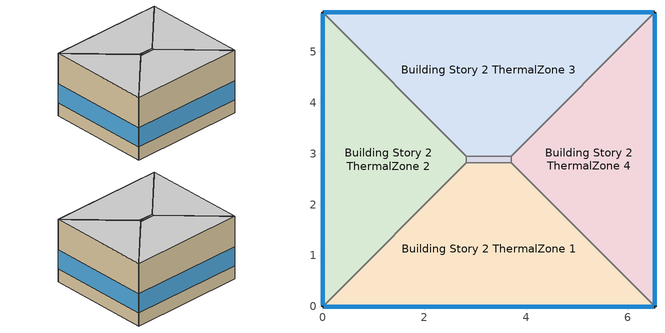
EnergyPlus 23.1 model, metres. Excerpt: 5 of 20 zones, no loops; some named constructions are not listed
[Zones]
Building Story 2 ThermalZone
 floor adiabatic (Typical Interior Floor): 3.7,2.83 2.83,2.83 2.83,2.95 3.7,2.95 z3.6
 wall adiabatic (Typical Interior Wall): 2.83,2.83 3.7,2.83 3.7,2.95 2.83,2.95 2.83,2.83 z3.6:7.2
 ceiling adiabatic (Typical Interior Ceiling): 3.7,2.95 2.83,2.95 2.83,2.83 3.7,2.83 z7.2
Building Story 2 ThermalZone 1
 floor adiabatic (Typical Interior Ceiling): 6.53,0 0,0 2.83,2.83 3.7,2.83 z3.6
 wall outside (Typical Insulated Steel Framed Exterior Wall R-12.99): 0,0 6.53,0 z3.6:7.2
 wall adiabatic (Typical Interior Wall): 6.53,0 3.7,2.83 2.83,2.83 0,0 z3.6:7.2
 window (U 0.55 SHGC 0.25): 0.03,0 6.51,0 z4.36:5.45
 ceiling adiabatic (Typical Interior Ceiling): 3.7,2.83 2.83,2.83 0,0 6.53,0 z7.2
Building Story 2 ThermalZone 2
 floor adiabatic (Typical Interior Ceiling): 0,0 0,5.78 2.83,2.95 2.83,2.83 z3.6
 wall outside (Typical Insulated Steel Framed Exterior Wall R-12.99): 0,5.78 0,0 z3.6:7.2
 wall adiabatic (Typical Interior Wall): 0,0 2.83,2.83 2.83,2.95 0,5.78 z3.6:7.2
 window (U 0.55 SHGC 0.25): 0,5.75 0,0.03 z4.36:5.45
 ceiling adiabatic (Typical Interior Ceiling): 2.83,2.83 2.83,2.95 0,5.78 0,0 z7.2
Building Story 2 ThermalZone 3
 floor adiabatic (Typical Interior Ceiling): 0,5.78 6.53,5.78 3.7,2.95 2.83,2.95 z3.6
 wall outside (Typical Insulated Steel Framed Exterior Wall R-12.99): 6.53,5.78 0,5.78 z3.6:7.2
 wall adiabatic (Typical Interior Wall): 0,5.78 2.83,2.95 3.7,2.95 6.53,5.78 z3.6:7.2
 window (U 0.55 SHGC 0.25): 6.51,5.78 0.03,5.78 z4.36:5.45
 ceiling adiabatic (Typical Interior Ceiling): 2.83,2.95 3.7,2.95 6.53,5.78 0,5.78 z7.2
Building Story 2 ThermalZone 4
 floor adiabatic (Typical Interior Ceiling): 6.53,5.78 6.53,0 3.7,2.83 3.7,2.95 z3.6
 wall outside (Typical Insulated Steel Framed Exterior Wall R-12.99): 6.53,0 6.53,5.78 z3.6:7.2
 wall adiabatic (Typical Interior Wall): 6.53,5.78 3.7,2.95 3.7,2.83 6.53,0 z3.6:7.2
 window (U 0.55 SHGC 0.25): 6.53,0.03 6.53,5.75 z4.36:5.45
 ceiling adiabatic (Typical Interior Ceiling): 3.7,2.95 3.7,2.83 6.53,0 6.53,5.78 z7.2
[Schedule:Day:Interval]
SchoolSecondary BLDG_LIGHT_SCH_2013 Wkdy Day; SchoolSecondary BLDG_LIGHT_SCH_2013 Wkdy Day 2; SchoolSecondary BLDG_LIGHT_MECHANICAL_SCH_2013 Wkdy Day; SchoolSecondary BLDG_LIGHT_MECHANICAL_SCH_2013 Wkdy Day 2: No, 07:00, 0.1773, 21:00, 0.9, 24:00, 0.1773
SchoolSecondary BLDG_LIGHT_SCH_2013 Wknd Day; SchoolSecondary BLDG_LIGHT_SCH_2013 Wknd Day 1; SchoolSecondary BLDG_LIGHT_SCH_2013 Default; SchoolSecondary BLDG_LIGHT_CLASSROOM_SCH_2013 Wknd Day; SchoolSecondary BLDG_LIGHT_CLASSROOM_SCH_2013 Wknd Day 1; SchoolSecondary BLDG_LIGHT_CLASSROOM_SCH_2013 Default; SchoolSecondary BLDG_LIGHT_GYM_SCH_2013 Wknd Day; SchoolSecondary BLDG_LIGHT_GYM_SCH_2013 Wknd Day 1; SchoolSecondary BLDG_LIGHT_GYM_SCH_2013 Default; SchoolSecondary BLDG_LIGHT_LIBRARY_SCH_2013 Wknd Day; SchoolSecondary BLDG_LIGHT_LIBRARY_SCH_2013 Wknd Day 1; SchoolSecondary BLDG_LIGHT_LIBRARY_SCH_2013 Default; SchoolSecondary BLDG_LIGHT_LOBBYFLR1_SCH_2013 Wknd Day; SchoolSecondary BLDG_LIGHT_LOBBYFLR1_SCH_2013 Wknd Day 1; SchoolSecondary BLDG_LIGHT_LOBBYFLR1_SCH_2013 Default; SchoolSecondary BLDG_LIGHT_MECHANICAL_SCH_2013 Wknd Day; SchoolSecondary BLDG_LIGHT_MECHANICAL_SCH_2013 Wknd Day 1; SchoolSecondary BLDG_LIGHT_MECHANICAL_SCH_2013 Default; SchoolSecondary BLDG_LIGHT_OFFICE_SCH_2013 Wknd Day; SchoolSecondary BLDG_LIGHT_OFFICE_SCH_2013 Wknd Day 1; SchoolSecondary BLDG_LIGHT_OFFICE_SCH_2013 Default; SchoolSecondary BLDG_LIGHT_BATH_SCH_2013 Wknd Day; SchoolSecondary BLDG_LIGHT_BATH_SCH_2013 Wknd Day 1; SchoolSecondary BLDG_LIGHT_BATH_SCH_2013 Default; SchoolSecondary BLDG_LIGHT_CORRIDOR_SCH_2013 Wknd Day; SchoolSecondary BLDG_LIGHT_CORRIDOR_SCH_2013 Wknd Day 1; SchoolSecondary BLDG_LIGHT_CORRIDOR_SCH_2013 Default: No, 24:00, 0.1773
SchoolSecondary BLDG_LIGHT_SCH_2013 Wkdy Day 1; SchoolSecondary BLDG_LIGHT_MECHANICAL_SCH_2013 Wkdy Day 1: No, 08:00, 0.1773, 20:00, 0.5, 24:00, 0.1773
SchoolSecondary BLDG_LIGHT_SCH_2013 Summer Design Day; SchoolSecondary BLDG_LIGHT_CLASSROOM_SCH_2013 Summer Design Day; SchoolSecondary BLDG_LIGHT_GYM_SCH_2013 Summer Design Day; SchoolSecondary BLDG_LIGHT_LIBRARY_SCH_2013 Summer Design Day; SchoolSecondary BLDG_LIGHT_LOBBYFLR1_SCH_2013 Summer Design Day; SchoolSecondary BLDG_LIGHT_MECHANICAL_SCH_2013 Summer Design Day; SchoolSecondary BLDG_LIGHT_OFFICE_SCH_2013 Summer Design Day; SchoolSecondary BLDG_LIGHT_BATH_SCH_2013 Summer Design Day; Clothing Schedule Default Winter Clothes; 19 space(s) Occ Sch Summer Design Day 3; 19 space(s) Occ Sch Winter Design Day 3; 19 space(s) Occ Sch Summer Design Day 1; 19 space(s) Occ Sch Winter Design Day 1; 19 space(s) Occ Sch Summer Design Day 2; 19 space(s) Occ Sch Winter Design Day 2; SchoolSecondary BLDG_LIGHT_CORRIDOR_SCH_2013 Summer Design Day; OfficeSmall BLDG_LIGHT_SCH_2013 Summer Design Day; OfficeSmall BLDG_OCC_SCH Summer Design Day; OfficeSmall BLDG_EQUIP_SCH_2013 Summer Design Day: No, 24:00, 1
SchoolSecondary BLDG_LIGHT_SCH_2013 Winter Design Day; SchoolSecondary BLDG_LIGHT_CLASSROOM_SCH_2013 Winter Design Day; SchoolSecondary BLDG_LIGHT_GYM_SCH_2013 Winter Design Day; SchoolSecondary BLDG_LIGHT_LIBRARY_SCH_2013 Winter Design Day; SchoolSecondary BLDG_LIGHT_LOBBYFLR1_SCH_2013 Winter Design Day; SchoolSecondary BLDG_LIGHT_MECHANICAL_SCH_2013 Winter Design Day; SchoolSecondary BLDG_LIGHT_OFFICE_SCH_2013 Winter Design Day; SchoolSecondary BLDG_LIGHT_BATH_SCH_2013 Winter Design Day; SchoolSecondary BLDG_OCC_SCH_Auditorium Wknd Day; SchoolSecondary BLDG_OCC_SCH_Auditorium Wknd Day 1; SchoolSecondary BLDG_OCC_SCH_Auditorium Default; SchoolSecondary BLDG_OCC_SCH_Auditorium Winter Design Day; Work Efficiency Schedule Default; SchoolSecondary BLDG_OCC_SCH_Cafeteria Wknd Day; SchoolSecondary BLDG_OCC_SCH_Cafeteria Wknd Day 1; SchoolSecondary BLDG_OCC_SCH_Cafeteria Default; SchoolSecondary BLDG_OCC_SCH_Cafeteria Winter Design Day; SchoolSecondary BLDG_OCC_SCH_Extend Wknd Day; SchoolSecondary BLDG_OCC_SCH_Extend Wknd Day 1; SchoolSecondary BLDG_OCC_SCH_Extend Default; SchoolSecondary BLDG_OCC_SCH_Extend Winter Design Day; SchoolSecondary BLDG_OCC_SCH_Gym Wknd Day; SchoolSecondary BLDG_OCC_SCH_Gym Wknd Day 1; SchoolSecondary BLDG_OCC_SCH_Gym Default; SchoolSecondary BLDG_OCC_SCH_Gym Winter Design Day; SchoolSecondary BLDG_OCC_SCH Wknd Day; SchoolSecondary BLDG_OCC_SCH Wknd Day 1; SchoolSecondary BLDG_OCC_SCH Default; SchoolSecondary BLDG_OCC_SCH Winter Design Day; SchoolSecondary BLDG_OCC_SCH_Offices Wknd Day; SchoolSecondary BLDG_OCC_SCH_Offices Wknd Day 1; SchoolSecondary BLDG_OCC_SCH_Offices Default; SchoolSecondary BLDG_OCC_SCH_Offices Winter Design Day; 19 space(s) Occ Sch Sunday 3; 19 space(s) Occ Sch Sunday 1; 19 space(s) Occ Sch Sunday 2; SchoolSecondary BLDG_LIGHT_CORRIDOR_SCH_2013 Winter Design Day; OfficeSmall BLDG_LIGHT_SCH_2013 Winter Design Day; OfficeSmall BLDG_OCC_SCH Default; OfficeSmall BLDG_OCC_SCH Winter Design Day; OfficeSmall BLDG_EQUIP_SCH_2013 Winter Design Day: No, 24:00, 0
SchoolSecondary BLDG_LIGHT_CLASSROOM_SCH_2013 Wkdy Day; SchoolSecondary BLDG_LIGHT_CLASSROOM_SCH_2013 Wkdy Day 2: No, 07:00, 0.1773, 08:00, 0.9, 21:00, 0.598291, 24:00, 0.1773
SchoolSecondary BLDG_LIGHT_CLASSROOM_SCH_2013 Wkdy Day 1: No, 08:00, 0.1773, 20:00, 0.332384, 21:00, 0.117863, 24:00, 0.1773
SchoolSecondary BLDG_LIGHT_GYM_SCH_2013 Wkdy Day; SchoolSecondary BLDG_LIGHT_GYM_SCH_2013 Wkdy Day 2: No, 07:00, 0.1773, 08:00, 0.9, 21:00, 0.88182, 24:00, 0.1773
SchoolSecondary BLDG_LIGHT_GYM_SCH_2013 Wkdy Day 1: No, 08:00, 0.1773, 20:00, 0.4899, 21:00, 0.173719, 24:00, 0.1773
SchoolSecondary BLDG_LIGHT_LIBRARY_SCH_2013 Wkdy Day; SchoolSecondary BLDG_LIGHT_LIBRARY_SCH_2013 Wkdy Day 2: No, 07:00, 0.1773, 08:00, 0.9, 21:00, 0.8325, 24:00, 0.1773
SchoolSecondary BLDG_LIGHT_LIBRARY_SCH_2013 Wkdy Day 1: No, 08:00, 0.1773, 20:00, 0.4625, 21:00, 0.164002, 24:00, 0.1773
SchoolSecondary BLDG_LIGHT_LOBBYFLR1_SCH_2013 Wkdy Day; SchoolSecondary BLDG_LIGHT_LOBBYFLR1_SCH_2013 Wkdy Day 2: No, 07:00, 0.1773, 08:00, 0.9, 21:00, 0.855, 24:00, 0.1773
SchoolSecondary BLDG_LIGHT_LOBBYFLR1_SCH_2013 Wkdy Day 1: No, 08:00, 0.1773, 20:00, 0.475, 21:00, 0.168435, 24:00, 0.1773
SchoolSecondary BLDG_LIGHT_OFFICE_SCH_2013 Wkdy Day; SchoolSecondary BLDG_LIGHT_OFFICE_SCH_2013 Wkdy Day 2: No, 07:00, 0.1773, 08:00, 0.9, 21:00, 0.747958, 24:00, 0.1773
SchoolSecondary BLDG_LIGHT_OFFICE_SCH_2013 Wkdy Day 1: No, 08:00, 0.1773, 20:00, 0.415533, 21:00, 0.147348, 24:00, 0.1773
SchoolSecondary BLDG_LIGHT_BATH_SCH_2013 Wkdy Day; SchoolSecondary BLDG_LIGHT_BATH_SCH_2013 Wkdy Day 2: No, 07:00, 0.1773, 08:00, 0.9, 21:00, 0.594, 24:00, 0.1773
SchoolSecondary BLDG_LIGHT_BATH_SCH_2013 Wkdy Day 1: No, 08:00, 0.1773, 20:00, 0.33, 21:00, 0.117018, 24:00, 0.1773
SchoolSecondary BLDG_OCC_SCH_Auditorium Wkdy|SmrDsn Day; SchoolSecondary BLDG_OCC_SCH_Auditorium Wkdy|SmrDsn Day 2; SchoolSecondary BLDG_OCC_SCH_Auditorium Summer Design Day: No, 08:00, 0, 15:00, 0.25, 20:00, 0.95, 24:00, 0
SchoolSecondary BLDG_OCC_SCH_Auditorium Wkdy|SmrDsn Day 1: No, 08:00, 0, 17:00, 0.15, 19:00, 0.35, 24:00, 0
SchoolSecondary ACTIVITY_SCH Default; SchoolSecondary ACTIVITY_SCH Summer Design Day; SchoolSecondary ACTIVITY_SCH Winter Design Day; OfficeSmall ACTIVITY_SCH Default; OfficeSmall ACTIVITY_SCH Summer Design Day; OfficeSmall ACTIVITY_SCH Winter Design Day: No, 24:00, 120
Air Velocity Schedule Default: No, 24:00, 0.2
SchoolSecondary BLDG_OCC_SCH_Cafeteria Wkdy|SmrDsn Day; SchoolSecondary BLDG_OCC_SCH_Cafeteria Wkdy|SmrDsn Day 2; SchoolSecondary BLDG_OCC_SCH_Cafeteria Summer Design Day: No, 09:00, 0, 15:00, 0.95, 20:00, 0.35, 24:00, 0
SchoolSecondary BLDG_OCC_SCH_Cafeteria Wkdy|SmrDsn Day 1: No, 09:00, 0, 17:00, 0.15, 19:00, 0.35, 24:00, 0
SchoolSecondary BLDG_OCC_SCH_Extend Wkdy|SmrDsn Day; SchoolSecondary BLDG_OCC_SCH_Extend Wkdy|SmrDsn Day 2; SchoolSecondary BLDG_OCC_SCH_Extend Summer Design Day: No, 08:00, 0, 21:00, 0.95, 24:00, 0
SchoolSecondary BLDG_OCC_SCH_Extend Wkdy|SmrDsn Day 1: No, 08:00, 0, 21:00, 0.5, 24:00, 0
SchoolSecondary BLDG_OCC_SCH_Gym Wkdy|SmrDsn Day; SchoolSecondary BLDG_OCC_SCH_Gym Wkdy|SmrDsn Day 2; SchoolSecondary BLDG_OCC_SCH_Gym Summer Design Day: No, 08:00, 0, 16:00, 0.35, 21:00, 0.95, 24:00, 0
SchoolSecondary BLDG_OCC_SCH_Gym Wkdy|SmrDsn Day 1: No, 08:00, 0, 21:00, 0.35, 24:00, 0
SchoolSecondary BLDG_OCC_SCH Wkdy|SmrDsn Day; SchoolSecondary BLDG_OCC_SCH Wkdy|SmrDsn Day 2; SchoolSecondary BLDG_OCC_SCH Summer Design Day: No, 08:00, 0, 16:00, 0.95, 21:00, 0.15, 24:00, 0
SchoolSecondary BLDG_OCC_SCH Wkdy|SmrDsn Day 1: No, 08:00, 0, 21:00, 0.15, 24:00, 0
SchoolSecondary BLDG_OCC_SCH_Offices Wkdy|SmrDsn Day; SchoolSecondary BLDG_OCC_SCH_Offices Wkdy|SmrDsn Day 2; SchoolSecondary BLDG_OCC_SCH_Offices Summer Design Day: No, 08:00, 0, 17:00, 0.95, 21:00, 0.15, 24:00, 0
SchoolSecondary BLDG_OCC_SCH_Offices Wkdy|SmrDsn Day 1: No, 08:00, 0, 17:00, 0.5, 21:00, 0.15, 24:00, 0
19 space(s) Occ Sch Thursday 19; 19 space(s) Occ Sch Friday 19; 19 space(s) Occ Sch Default 3; 19 space(s) Occ Sch Tuesday 19; 19 space(s) Occ Sch Wednesday 19; 19 space(s) Occ Sch Tuesday 18; 19 space(s) Occ Sch Wednesday 18; 19 space(s) Occ Sch Thursday 18; 19 space(s) Occ Sch Friday 18; 19 space(s) Occ Sch Monday 16; 19 space(s) Occ Sch Tuesday 16; 19 space(s) Occ Sch Wednesday 16; 19 space(s) Occ Sch Thursday 16; 19 space(s) Occ Sch Friday 16; 19 space(s) Occ Sch Monday 14; 19 space(s) Occ Sch Wednesday 15; 19 space(s) Occ Sch Thursday 15; 19 space(s) Occ Sch Friday 15; 19 space(s) Occ Sch Monday 13; 19 space(s) Occ Sch Tuesday 15; 19 space(s) Occ Sch Thursday 14; 19 space(s) Occ Sch Friday 14; 19 space(s) Occ Sch Default 2; 19 space(s) Occ Sch Tuesday 14; 19 space(s) Occ Sch Wednesday 14; 19 space(s) Occ Sch Tuesday 13; 19 space(s) Occ Sch Wednesday 13; 19 space(s) Occ Sch Thursday 13; 19 space(s) Occ Sch Friday 13; 19 space(s) Occ Sch Monday 12; 19 space(s) Occ Sch Tuesday 11; 19 space(s) Occ Sch Wednesday 11; 19 space(s) Occ Sch Thursday 11; 19 space(s) Occ Sch Friday 11; 19 space(s) Occ Sch Monday 10; 19 space(s) Occ Sch Wednesday 10; 19 space(s) Occ Sch Thursday 10; 19 space(s) Occ Sch Friday 10; 19 space(s) Occ Sch Monday 9; 19 space(s) Occ Sch Tuesday 10: No, 05:00, 0, 06:00, 1, 07:00, 1, 08:00, 1, 09:00, 1, 11:00, 0, 13:00, 1, 14:00, 0, 15:00, 1, 16:00, 1, 17:00, 1, 18:00, 1, 19:00, 0, 20:00, 1, 21:00, 1, 22:00, 1, 23:00, 1, 24:00, 0
19 space(s) Occ Sch Wednesday 17; 19 space(s) Occ Sch Thursday 17; 19 space(s) Occ Sch Friday 17; 19 space(s) Occ Sch Monday 15; 19 space(s) Occ Sch Tuesday 17; 19 space(s) Occ Sch Wednesday 12; 19 space(s) Occ Sch Thursday 12; 19 space(s) Occ Sch Friday 12; 19 space(s) Occ Sch Monday 11; 19 space(s) Occ Sch Tuesday 12: No, 05:00, 0, 06:00, 1, 07:00, 1, 08:00, 1, 09:00, 1, 11:00, 0, 13:00, 1, 16:00, 0, 17:00, 1, 18:00, 1, 19:00, 1, 20:00, 0, 21:00, 1, 22:00, 1, 23:00, 1, 24:00, 0
19 space(s) Occ Sch Thursday 9; 19 space(s) Occ Sch Friday 9; 19 space(s) Occ Sch Default 1; 19 space(s) Occ Sch Tuesday 9; 19 space(s) Occ Sch Wednesday 9; 19 space(s) Occ Sch Wednesday 5; 19 space(s) Occ Sch Thursday 5; 19 space(s) Occ Sch Friday 5; 19 space(s) Occ Sch Monday 5; 19 space(s) Occ Sch Tuesday 5: No, 05:00, 0, 06:00, 0.000428579, 07:00, 0.000362644, 08:00, 0.019319, 09:00, 0.00306599, 11:00, 0, 13:00, 0.00178025, 14:00, 0, 15:00, 0.00339567, 16:00, 0.00606604, 17:00, 0.00280225, 18:00, 0.000791223, 19:00, 0, 20:00, 0.00837378, 21:00, 0.00811004, 22:00, 0.000230773, 23:00, 0.000197806, 24:00, 0
19 space(s) Occ Sch Tuesday 8; 19 space(s) Occ Sch Wednesday 8; 19 space(s) Occ Sch Thursday 8; 19 space(s) Occ Sch Friday 8; 19 space(s) Occ Sch Monday 8; 19 space(s) Occ Sch Tuesday 6; 19 space(s) Occ Sch Wednesday 6; 19 space(s) Occ Sch Thursday 6; 19 space(s) Occ Sch Friday 6; 19 space(s) Occ Sch Monday 6: No, 05:00, 0, 06:00, 0.000428579, 07:00, 0.000362644, 08:00, 0.01022, 09:00, 0.00306599, 11:00, 0, 13:00, 0.00174728, 14:00, 0, 15:00, 0.00342863, 16:00, 0.00300005, 17:00, 0.00280225, 18:00, 0.000791223, 19:00, 0, 20:00, 0.00837378, 21:00, 0.00811004, 22:00, 0.000230773, 23:00, 0.000197806, 24:00, 0
19 space(s) Occ Sch Wednesday 7; 19 space(s) Occ Sch Thursday 7; 19 space(s) Occ Sch Friday 7; 19 space(s) Occ Sch Monday 7; 19 space(s) Occ Sch Tuesday 7: No, 05:00, 0, 06:00, 0.000428579, 07:00, 0.000362644, 08:00, 0.00857159, 09:00, 0.000494515, 11:00, 0, 13:00, 0.00178025, 16:00, 0, 17:00, 0.000494515, 18:00, 0.000791223, 19:00, 0.00379128, 20:00, 0, 21:00, 0.00435173, 22:00, 0.000230773, 23:00, 0.000197806, 24:00, 0
SchoolSecondary BLDG_EQUIP_SCH_2013 Wkdy Day; SchoolSecondary BLDG_EQUIP_SCH_2013 Wkdy Day 2: No, 08:00, 0.295624, 17:00, 0.90367, 21:00, 0.332931, 24:00, 0.295624
SchoolSecondary BLDG_EQUIP_SCH_2013 Default|Wknd Day; SchoolSecondary BLDG_EQUIP_SCH_2013 Default|Wknd Day 2; SchoolSecondary BLDG_EQUIP_SCH_2013 Default: No, 24:00, 0.295624
SchoolSecondary BLDG_EQUIP_SCH_2013 Wkdy Day 1: No, 08:00, 0.21116, 17:00, 0.475616, 21:00, 0.237808, 24:00, 0.21116
SchoolSecondary BLDG_EQUIP_SCH_2013 Default|Wknd Day 1: No, 24:00, 0.21116
SchoolSecondary BLDG_EQUIP_SCH_2013 Summer Design Day: No, 08:00, 0.35, 17:00, 0.95, 24:00, 0.35
SchoolSecondary BLDG_EQUIP_SCH_2013 Winter Design Day 2: No, 24:00, 0.35
SchoolSecondary KITCHEN_ELEC_EQUIP_SCH Wkdy Day; SchoolSecondary KITCHEN_ELEC_EQUIP_SCH Wkdy Day 1; SchoolSecondary KITCHEN_ELEC_EQUIP_SCH Wkdy Day 2; SchoolSecondary KITCHEN_ELEC_EQUIP_SCH Summer Design Day: No, 08:00, 0.1, 10:00, 0.15, 13:00, 0.25, 15:00, 0.15, 24:00, 0.1
SchoolSecondary KITCHEN_ELEC_EQUIP_SCH Wknd Day; SchoolSecondary KITCHEN_ELEC_EQUIP_SCH Wknd Day 1; SchoolSecondary KITCHEN_ELEC_EQUIP_SCH Default; SchoolSecondary KITCHEN_ELEC_EQUIP_SCH Winter Design Day: No, 24:00, 0.1
SchoolSecondary KITCHEN_GAS_EQUIP_SCH Wkdy|SmrDsn Day; SchoolSecondary KITCHEN_GAS_EQUIP_SCH Wkdy|SmrDsn Day 1; SchoolSecondary KITCHEN_GAS_EQUIP_SCH Wkdy|SmrDsn Day 2; SchoolSecondary KITCHEN_GAS_EQUIP_SCH Summer Design Day: No, 08:00, 0.02, 10:00, 0.15, 13:00, 0.2, 15:00, 0.1, 24:00, 0.02
SchoolSecondary KITCHEN_GAS_EQUIP_SCH Wknd Day; SchoolSecondary KITCHEN_GAS_EQUIP_SCH Wknd Day 1; SchoolSecondary KITCHEN_GAS_EQUIP_SCH Default; SchoolSecondary KITCHEN_GAS_EQUIP_SCH Winter Design Day: No, 24:00, 0.02
SchoolSecondary BLDG_LIGHT_CORRIDOR_SCH_2013 Wkdy Day; SchoolSecondary BLDG_LIGHT_CORRIDOR_SCH_2013 Wkdy Day 2: No, 07:00, 0.1773, 08:00, 0.9, 21:00, 0.551772, 24:00, 0.1773
SchoolSecondary BLDG_LIGHT_CORRIDOR_SCH_2013 Wkdy Day 1: No, 08:00, 0.1773, 20:00, 0.30654, 21:00, 0.108699, 24:00, 0.1773
OfficeSmall BLDG_LIGHT_SCH_2013 Default|Wkdy Day; OfficeSmall BLDG_LIGHT_SCH_2013 Default: No, 05:00, 0.18, 06:00, 0.23, 07:00, 0.178641, 08:00, 0.326215, 12:00, 0.699031, 13:00, 0.621361, 17:00, 0.699031, 18:00, 0.473788, 20:00, 0.326215, 22:00, 0.248544, 23:00, 0.178641, 24:00, 0.18
OfficeSmall BLDG_LIGHT_SCH_2013 Wknd Day: No, 24:00, 0.18
OfficeSmall BLDG_OCC_SCH Wkdy Day: No, 06:00, 0, 07:00, 0.11, 08:00, 0.21, 12:00, 1, 13:00, 0.53, 17:00, 1, 18:00, 0.32, 22:00, 0.11, 23:00, 0.05, 24:00, 0
OfficeSmall BLDG_EQUIP_SCH_2013 Default|Wkdy Day; OfficeSmall BLDG_EQUIP_SCH_2013 Default: No, 06:00, 0.409478, 08:00, 0.479753, 12:00, 0.959505, 13:00, 0.901935, 17:00, 0.959505, 18:00, 0.479753, 23:00, 0.191901, 24:00, 0.163791
OfficeSmall BLDG_EQUIP_SCH_2013 Wknd Day: No, 24:00, 0.163791
Schedule Day 78: No, 06:00, 0, 24:00, 1
Schedule Day 79: No, 06:00, 0.7, 24:00, 1
[Schedule:Week:Daily]
SchoolSecondary BLDG_LIGHT_SCH_2013 Week Rule - Jan1-Jan3: SchoolSecondary BLDG_LIGHT_SCH_2013 Wkdy Day, SchoolSecondary BLDG_LIGHT_SCH_2013 Wkdy Day, SchoolSecondary BLDG_LIGHT_SCH_2013 Wkdy Day, SchoolSecondary BLDG_LIGHT_SCH_2013 Wkdy Day, SchoolSecondary BLDG_LIGHT_SCH_2013 Wkdy Day, SchoolSecondary BLDG_LIGHT_SCH_2013 Wkdy Day, SchoolSecondary BLDG_LIGHT_SCH_2013 Wknd Day, SchoolSecondary BLDG_LIGHT_SCH_2013 Default, SchoolSecondary BLDG_LIGHT_SCH_2013 Summer Design Day, SchoolSecondary BLDG_LIGHT_SCH_2013 Winter Design Day, SchoolSecondary BLDG_LIGHT_SCH_2013 Default, SchoolSecondary BLDG_LIGHT_SCH_2013 Default
SchoolSecondary BLDG_LIGHT_SCH_2013 Week Rule - Jan4-Jun27: SchoolSecondary BLDG_LIGHT_SCH_2013 Wknd Day, SchoolSecondary BLDG_LIGHT_SCH_2013 Wkdy Day, SchoolSecondary BLDG_LIGHT_SCH_2013 Wkdy Day, SchoolSecondary BLDG_LIGHT_SCH_2013 Wkdy Day, SchoolSecondary BLDG_LIGHT_SCH_2013 Wkdy Day, SchoolSecondary BLDG_LIGHT_SCH_2013 Wkdy Day, SchoolSecondary BLDG_LIGHT_SCH_2013 Wknd Day, SchoolSecondary BLDG_LIGHT_SCH_2013 Default, SchoolSecondary BLDG_LIGHT_SCH_2013 Summer Design Day, SchoolSecondary BLDG_LIGHT_SCH_2013 Winter Design Day, SchoolSecondary BLDG_LIGHT_SCH_2013 Default, SchoolSecondary BLDG_LIGHT_SCH_2013 Default
SchoolSecondary BLDG_LIGHT_SCH_2013 Week Rule - Jun28-Jul4: SchoolSecondary BLDG_LIGHT_SCH_2013 Wknd Day, SchoolSecondary BLDG_LIGHT_SCH_2013 Wkdy Day, SchoolSecondary BLDG_LIGHT_SCH_2013 Wkdy Day, SchoolSecondary BLDG_LIGHT_SCH_2013 Wkdy Day 1, SchoolSecondary BLDG_LIGHT_SCH_2013 Wkdy Day 1, SchoolSecondary BLDG_LIGHT_SCH_2013 Wkdy Day 1, SchoolSecondary BLDG_LIGHT_SCH_2013 Wknd Day 1, SchoolSecondary BLDG_LIGHT_SCH_2013 Default, SchoolSecondary BLDG_LIGHT_SCH_2013 Summer Design Day, SchoolSecondary BLDG_LIGHT_SCH_2013 Winter Design Day, SchoolSecondary BLDG_LIGHT_SCH_2013 Default, SchoolSecondary BLDG_LIGHT_SCH_2013 Default
SchoolSecondary BLDG_LIGHT_SCH_2013 Week Rule - Jul5-Aug29: SchoolSecondary BLDG_LIGHT_SCH_2013 Wknd Day 1, SchoolSecondary BLDG_LIGHT_SCH_2013 Wkdy Day 1, SchoolSecondary BLDG_LIGHT_SCH_2013 Wkdy Day 1, SchoolSecondary BLDG_LIGHT_SCH_2013 Wkdy Day 1, SchoolSecondary BLDG_LIGHT_SCH_2013 Wkdy Day 1, SchoolSecondary BLDG_LIGHT_SCH_2013 Wkdy Day 1, SchoolSecondary BLDG_LIGHT_SCH_2013 Wknd Day 1, SchoolSecondary BLDG_LIGHT_SCH_2013 Default, SchoolSecondary BLDG_LIGHT_SCH_2013 Summer Design Day, SchoolSecondary BLDG_LIGHT_SCH_2013 Winter Design Day, SchoolSecondary BLDG_LIGHT_SCH_2013 Default, SchoolSecondary BLDG_LIGHT_SCH_2013 Default
SchoolSecondary BLDG_LIGHT_SCH_2013 Week Rule - Aug30-Sep5: SchoolSecondary BLDG_LIGHT_SCH_2013 Wknd Day 1, SchoolSecondary BLDG_LIGHT_SCH_2013 Wkdy Day 1, SchoolSecondary BLDG_LIGHT_SCH_2013 Wkdy Day 2, SchoolSecondary BLDG_LIGHT_SCH_2013 Wkdy Day 2, SchoolSecondary BLDG_LIGHT_SCH_2013 Wkdy Day 2, SchoolSecondary BLDG_LIGHT_SCH_2013 Wkdy Day 2, SchoolSecondary BLDG_LIGHT_SCH_2013 Default, SchoolSecondary BLDG_LIGHT_SCH_2013 Default, SchoolSecondary BLDG_LIGHT_SCH_2013 Summer Design Day, SchoolSecondary BLDG_LIGHT_SCH_2013 Winter Design Day, SchoolSecondary BLDG_LIGHT_SCH_2013 Default, SchoolSecondary BLDG_LIGHT_SCH_2013 Default
SchoolSecondary BLDG_LIGHT_SCH_2013 Week Rule - Sep6-Dec31: SchoolSecondary BLDG_LIGHT_SCH_2013 Default, SchoolSecondary BLDG_LIGHT_SCH_2013 Wkdy Day 2, SchoolSecondary BLDG_LIGHT_SCH_2013 Wkdy Day 2, SchoolSecondary BLDG_LIGHT_SCH_2013 Wkdy Day 2, SchoolSecondary BLDG_LIGHT_SCH_2013 Wkdy Day 2, SchoolSecondary BLDG_LIGHT_SCH_2013 Wkdy Day 2, SchoolSecondary BLDG_LIGHT_SCH_2013 Default, SchoolSecondary BLDG_LIGHT_SCH_2013 Default, SchoolSecondary BLDG_LIGHT_SCH_2013 Summer Design Day, SchoolSecondary BLDG_LIGHT_SCH_2013 Winter Design Day, SchoolSecondary BLDG_LIGHT_SCH_2013 Default, SchoolSecondary BLDG_LIGHT_SCH_2013 Default
SchoolSecondary BLDG_LIGHT_CLASSROOM_SCH_2013 Week Rule - Jan1-Jan3: SchoolSecondary BLDG_LIGHT_CLASSROOM_SCH_2013 Wkdy Day, SchoolSecondary BLDG_LIGHT_CLASSROOM_SCH_2013 Wkdy Day, SchoolSecondary BLDG_LIGHT_CLASSROOM_SCH_2013 Wkdy Day, SchoolSecondary BLDG_LIGHT_CLASSROOM_SCH_2013 Wkdy Day, SchoolSecondary BLDG_LIGHT_CLASSROOM_SCH_2013 Wkdy Day, SchoolSecondary BLDG_LIGHT_CLASSROOM_SCH_2013 Wkdy Day, SchoolSecondary BLDG_LIGHT_CLASSROOM_SCH_2013 Wknd Day, SchoolSecondary BLDG_LIGHT_CLASSROOM_SCH_2013 Default, SchoolSecondary BLDG_LIGHT_CLASSROOM_SCH_2013 Summer Design Day, SchoolSecondary BLDG_LIGHT_CLASSROOM_SCH_2013 Winter Design Day, SchoolSecondary BLDG_LIGHT_CLASSROOM_SCH_2013 Default, SchoolSecondary BLDG_LIGHT_CLASSROOM_SCH_2013 Default
SchoolSecondary BLDG_LIGHT_CLASSROOM_SCH_2013 Week Rule - Jan4-Jun27: SchoolSecondary BLDG_LIGHT_CLASSROOM_SCH_2013 Wknd Day, SchoolSecondary BLDG_LIGHT_CLASSROOM_SCH_2013 Wkdy Day, SchoolSecondary BLDG_LIGHT_CLASSROOM_SCH_2013 Wkdy Day, SchoolSecondary BLDG_LIGHT_CLASSROOM_SCH_2013 Wkdy Day, SchoolSecondary BLDG_LIGHT_CLASSROOM_SCH_2013 Wkdy Day, SchoolSecondary BLDG_LIGHT_CLASSROOM_SCH_2013 Wkdy Day, SchoolSecondary BLDG_LIGHT_CLASSROOM_SCH_2013 Wknd Day, SchoolSecondary BLDG_LIGHT_CLASSROOM_SCH_2013 Default, SchoolSecondary BLDG_LIGHT_CLASSROOM_SCH_2013 Summer Design Day, SchoolSecondary BLDG_LIGHT_CLASSROOM_SCH_2013 Winter Design Day, SchoolSecondary BLDG_LIGHT_CLASSROOM_SCH_2013 Default, SchoolSecondary BLDG_LIGHT_CLASSROOM_SCH_2013 Default
SchoolSecondary BLDG_LIGHT_CLASSROOM_SCH_2013 Week Rule - Jun28-Jul4: SchoolSecondary BLDG_LIGHT_CLASSROOM_SCH_2013 Wknd Day, SchoolSecondary BLDG_LIGHT_CLASSROOM_SCH_2013 Wkdy Day, SchoolSecondary BLDG_LIGHT_CLASSROOM_SCH_2013 Wkdy Day, SchoolSecondary BLDG_LIGHT_CLASSROOM_SCH_2013 Wkdy Day 1, SchoolSecondary BLDG_LIGHT_CLASSROOM_SCH_2013 Wkdy Day 1, SchoolSecondary BLDG_LIGHT_CLASSROOM_SCH_2013 Wkdy Day 1, SchoolSecondary BLDG_LIGHT_CLASSROOM_SCH_2013 Wknd Day 1, SchoolSecondary BLDG_LIGHT_CLASSROOM_SCH_2013 Default, SchoolSecondary BLDG_LIGHT_CLASSROOM_SCH_2013 Summer Design Day, SchoolSecondary BLDG_LIGHT_CLASSROOM_SCH_2013 Winter Design Day, SchoolSecondary BLDG_LIGHT_CLASSROOM_SCH_2013 Default, SchoolSecondary BLDG_LIGHT_CLASSROOM_SCH_2013 Default
SchoolSecondary BLDG_LIGHT_CLASSROOM_SCH_2013 Week Rule - Jul5-Aug29: SchoolSecondary BLDG_LIGHT_CLASSROOM_SCH_2013 Wknd Day 1, SchoolSecondary BLDG_LIGHT_CLASSROOM_SCH_2013 Wkdy Day 1, SchoolSecondary BLDG_LIGHT_CLASSROOM_SCH_2013 Wkdy Day 1, SchoolSecondary BLDG_LIGHT_CLASSROOM_SCH_2013 Wkdy Day 1, SchoolSecondary BLDG_LIGHT_CLASSROOM_SCH_2013 Wkdy Day 1, SchoolSecondary BLDG_LIGHT_CLASSROOM_SCH_2013 Wkdy Day 1, SchoolSecondary BLDG_LIGHT_CLASSROOM_SCH_2013 Wknd Day 1, SchoolSecondary BLDG_LIGHT_CLASSROOM_SCH_2013 Default, SchoolSecondary BLDG_LIGHT_CLASSROOM_SCH_2013 Summer Design Day, SchoolSecondary BLDG_LIGHT_CLASSROOM_SCH_2013 Winter Design Day, SchoolSecondary BLDG_LIGHT_CLASSROOM_SCH_2013 Default, SchoolSecondary BLDG_LIGHT_CLASSROOM_SCH_2013 Default
SchoolSecondary BLDG_LIGHT_CLASSROOM_SCH_2013 Week Rule - Aug30-Sep5: SchoolSecondary BLDG_LIGHT_CLASSROOM_SCH_2013 Wknd Day 1, SchoolSecondary BLDG_LIGHT_CLASSROOM_SCH_2013 Wkdy Day 1, SchoolSecondary BLDG_LIGHT_CLASSROOM_SCH_2013 Wkdy Day 2, SchoolSecondary BLDG_LIGHT_CLASSROOM_SCH_2013 Wkdy Day 2, SchoolSecondary BLDG_LIGHT_CLASSROOM_SCH_2013 Wkdy Day 2, SchoolSecondary BLDG_LIGHT_CLASSROOM_SCH_2013 Wkdy Day 2, SchoolSecondary BLDG_LIGHT_CLASSROOM_SCH_2013 Default, SchoolSecondary BLDG_LIGHT_CLASSROOM_SCH_2013 Default, SchoolSecondary BLDG_LIGHT_CLASSROOM_SCH_2013 Summer Design Day, SchoolSecondary BLDG_LIGHT_CLASSROOM_SCH_2013 Winter Design Day, SchoolSecondary BLDG_LIGHT_CLASSROOM_SCH_2013 Default, SchoolSecondary BLDG_LIGHT_CLASSROOM_SCH_2013 Default
SchoolSecondary BLDG_LIGHT_CLASSROOM_SCH_2013 Week Rule - Sep6-Dec31: SchoolSecondary BLDG_LIGHT_CLASSROOM_SCH_2013 Default, SchoolSecondary BLDG_LIGHT_CLASSROOM_SCH_2013 Wkdy Day 2, SchoolSecondary BLDG_LIGHT_CLASSROOM_SCH_2013 Wkdy Day 2, SchoolSecondary BLDG_LIGHT_CLASSROOM_SCH_2013 Wkdy Day 2, SchoolSecondary BLDG_LIGHT_CLASSROOM_SCH_2013 Wkdy Day 2, SchoolSecondary BLDG_LIGHT_CLASSROOM_SCH_2013 Wkdy Day 2, SchoolSecondary BLDG_LIGHT_CLASSROOM_SCH_2013 Default, SchoolSecondary BLDG_LIGHT_CLASSROOM_SCH_2013 Default, SchoolSecondary BLDG_LIGHT_CLASSROOM_SCH_2013 Summer Design Day, SchoolSecondary BLDG_LIGHT_CLASSROOM_SCH_2013 Winter Design Day, SchoolSecondary BLDG_LIGHT_CLASSROOM_SCH_2013 Default, SchoolSecondary BLDG_LIGHT_CLASSROOM_SCH_2013 Default
SchoolSecondary BLDG_LIGHT_GYM_SCH_2013 Week Rule - Jan1-Jan3: SchoolSecondary BLDG_LIGHT_GYM_SCH_2013 Wkdy Day, SchoolSecondary BLDG_LIGHT_GYM_SCH_2013 Wkdy Day, SchoolSecondary BLDG_LIGHT_GYM_SCH_2013 Wkdy Day, SchoolSecondary BLDG_LIGHT_GYM_SCH_2013 Wkdy Day, SchoolSecondary BLDG_LIGHT_GYM_SCH_2013 Wkdy Day, SchoolSecondary BLDG_LIGHT_GYM_SCH_2013 Wkdy Day, SchoolSecondary BLDG_LIGHT_GYM_SCH_2013 Wknd Day, SchoolSecondary BLDG_LIGHT_GYM_SCH_2013 Default, SchoolSecondary BLDG_LIGHT_GYM_SCH_2013 Summer Design Day, SchoolSecondary BLDG_LIGHT_GYM_SCH_2013 Winter Design Day, SchoolSecondary BLDG_LIGHT_GYM_SCH_2013 Default, SchoolSecondary BLDG_LIGHT_GYM_SCH_2013 Default
SchoolSecondary BLDG_LIGHT_GYM_SCH_2013 Week Rule - Jan4-Jun27: SchoolSecondary BLDG_LIGHT_GYM_SCH_2013 Wknd Day, SchoolSecondary BLDG_LIGHT_GYM_SCH_2013 Wkdy Day, SchoolSecondary BLDG_LIGHT_GYM_SCH_2013 Wkdy Day, SchoolSecondary BLDG_LIGHT_GYM_SCH_2013 Wkdy Day, SchoolSecondary BLDG_LIGHT_GYM_SCH_2013 Wkdy Day, SchoolSecondary BLDG_LIGHT_GYM_SCH_2013 Wkdy Day, SchoolSecondary BLDG_LIGHT_GYM_SCH_2013 Wknd Day, SchoolSecondary BLDG_LIGHT_GYM_SCH_2013 Default, SchoolSecondary BLDG_LIGHT_GYM_SCH_2013 Summer Design Day, SchoolSecondary BLDG_LIGHT_GYM_SCH_2013 Winter Design Day, SchoolSecondary BLDG_LIGHT_GYM_SCH_2013 Default, SchoolSecondary BLDG_LIGHT_GYM_SCH_2013 Default
SchoolSecondary BLDG_LIGHT_GYM_SCH_2013 Week Rule - Jun28-Jul4: SchoolSecondary BLDG_LIGHT_GYM_SCH_2013 Wknd Day, SchoolSecondary BLDG_LIGHT_GYM_SCH_2013 Wkdy Day, SchoolSecondary BLDG_LIGHT_GYM_SCH_2013 Wkdy Day, SchoolSecondary BLDG_LIGHT_GYM_SCH_2013 Wkdy Day 1, SchoolSecondary BLDG_LIGHT_GYM_SCH_2013 Wkdy Day 1, SchoolSecondary BLDG_LIGHT_GYM_SCH_2013 Wkdy Day 1, SchoolSecondary BLDG_LIGHT_GYM_SCH_2013 Wknd Day 1, SchoolSecondary BLDG_LIGHT_GYM_SCH_2013 Default, SchoolSecondary BLDG_LIGHT_GYM_SCH_2013 Summer Design Day, SchoolSecondary BLDG_LIGHT_GYM_SCH_2013 Winter Design Day, SchoolSecondary BLDG_LIGHT_GYM_SCH_2013 Default, SchoolSecondary BLDG_LIGHT_GYM_SCH_2013 Default
SchoolSecondary BLDG_LIGHT_GYM_SCH_2013 Week Rule - Jul5-Aug29: SchoolSecondary BLDG_LIGHT_GYM_SCH_2013 Wknd Day 1, SchoolSecondary BLDG_LIGHT_GYM_SCH_2013 Wkdy Day 1, SchoolSecondary BLDG_LIGHT_GYM_SCH_2013 Wkdy Day 1, SchoolSecondary BLDG_LIGHT_GYM_SCH_2013 Wkdy Day 1, SchoolSecondary BLDG_LIGHT_GYM_SCH_2013 Wkdy Day 1, SchoolSecondary BLDG_LIGHT_GYM_SCH_2013 Wkdy Day 1, SchoolSecondary BLDG_LIGHT_GYM_SCH_2013 Wknd Day 1, SchoolSecondary BLDG_LIGHT_GYM_SCH_2013 Default, SchoolSecondary BLDG_LIGHT_GYM_SCH_2013 Summer Design Day, SchoolSecondary BLDG_LIGHT_GYM_SCH_2013 Winter Design Day, SchoolSecondary BLDG_LIGHT_GYM_SCH_2013 Default, SchoolSecondary BLDG_LIGHT_GYM_SCH_2013 Default
SchoolSecondary BLDG_LIGHT_GYM_SCH_2013 Week Rule - Aug30-Sep5: SchoolSecondary BLDG_LIGHT_GYM_SCH_2013 Wknd Day 1, SchoolSecondary BLDG_LIGHT_GYM_SCH_2013 Wkdy Day 1, SchoolSecondary BLDG_LIGHT_GYM_SCH_2013 Wkdy Day 2, SchoolSecondary BLDG_LIGHT_GYM_SCH_2013 Wkdy Day 2, SchoolSecondary BLDG_LIGHT_GYM_SCH_2013 Wkdy Day 2, SchoolSecondary BLDG_LIGHT_GYM_SCH_2013 Wkdy Day 2, SchoolSecondary BLDG_LIGHT_GYM_SCH_2013 Default, SchoolSecondary BLDG_LIGHT_GYM_SCH_2013 Default, SchoolSecondary BLDG_LIGHT_GYM_SCH_2013 Summer Design Day, SchoolSecondary BLDG_LIGHT_GYM_SCH_2013 Winter Design Day, SchoolSecondary BLDG_LIGHT_GYM_SCH_2013 Default, SchoolSecondary BLDG_LIGHT_GYM_SCH_2013 Default
SchoolSecondary BLDG_LIGHT_GYM_SCH_2013 Week Rule - Sep6-Dec31: SchoolSecondary BLDG_LIGHT_GYM_SCH_2013 Default, SchoolSecondary BLDG_LIGHT_GYM_SCH_2013 Wkdy Day 2, SchoolSecondary BLDG_LIGHT_GYM_SCH_2013 Wkdy Day 2, SchoolSecondary BLDG_LIGHT_GYM_SCH_2013 Wkdy Day 2, SchoolSecondary BLDG_LIGHT_GYM_SCH_2013 Wkdy Day 2, SchoolSecondary BLDG_LIGHT_GYM_SCH_2013 Wkdy Day 2, SchoolSecondary BLDG_LIGHT_GYM_SCH_2013 Default, SchoolSecondary BLDG_LIGHT_GYM_SCH_2013 Default, SchoolSecondary BLDG_LIGHT_GYM_SCH_2013 Summer Design Day, SchoolSecondary BLDG_LIGHT_GYM_SCH_2013 Winter Design Day, SchoolSecondary BLDG_LIGHT_GYM_SCH_2013 Default, SchoolSecondary BLDG_LIGHT_GYM_SCH_2013 Default
SchoolSecondary BLDG_LIGHT_LIBRARY_SCH_2013 Week Rule - Jan1-Jan3: SchoolSecondary BLDG_LIGHT_LIBRARY_SCH_2013 Wkdy Day, SchoolSecondary BLDG_LIGHT_LIBRARY_SCH_2013 Wkdy Day, SchoolSecondary BLDG_LIGHT_LIBRARY_SCH_2013 Wkdy Day, SchoolSecondary BLDG_LIGHT_LIBRARY_SCH_2013 Wkdy Day, SchoolSecondary BLDG_LIGHT_LIBRARY_SCH_2013 Wkdy Day, SchoolSecondary BLDG_LIGHT_LIBRARY_SCH_2013 Wkdy Day, SchoolSecondary BLDG_LIGHT_LIBRARY_SCH_2013 Wknd Day, SchoolSecondary BLDG_LIGHT_LIBRARY_SCH_2013 Default, SchoolSecondary BLDG_LIGHT_LIBRARY_SCH_2013 Summer Design Day, SchoolSecondary BLDG_LIGHT_LIBRARY_SCH_2013 Winter Design Day, SchoolSecondary BLDG_LIGHT_LIBRARY_SCH_2013 Default, SchoolSecondary BLDG_LIGHT_LIBRARY_SCH_2013 Default
SchoolSecondary BLDG_LIGHT_LIBRARY_SCH_2013 Week Rule - Jan4-Jun27: SchoolSecondary BLDG_LIGHT_LIBRARY_SCH_2013 Wknd Day, SchoolSecondary BLDG_LIGHT_LIBRARY_SCH_2013 Wkdy Day, SchoolSecondary BLDG_LIGHT_LIBRARY_SCH_2013 Wkdy Day, SchoolSecondary BLDG_LIGHT_LIBRARY_SCH_2013 Wkdy Day, SchoolSecondary BLDG_LIGHT_LIBRARY_SCH_2013 Wkdy Day, SchoolSecondary BLDG_LIGHT_LIBRARY_SCH_2013 Wkdy Day, SchoolSecondary BLDG_LIGHT_LIBRARY_SCH_2013 Wknd Day, SchoolSecondary BLDG_LIGHT_LIBRARY_SCH_2013 Default, SchoolSecondary BLDG_LIGHT_LIBRARY_SCH_2013 Summer Design Day, SchoolSecondary BLDG_LIGHT_LIBRARY_SCH_2013 Winter Design Day, SchoolSecondary BLDG_LIGHT_LIBRARY_SCH_2013 Default, SchoolSecondary BLDG_LIGHT_LIBRARY_SCH_2013 Default
SchoolSecondary BLDG_LIGHT_LIBRARY_SCH_2013 Week Rule - Jun28-Jul4: SchoolSecondary BLDG_LIGHT_LIBRARY_SCH_2013 Wknd Day, SchoolSecondary BLDG_LIGHT_LIBRARY_SCH_2013 Wkdy Day, SchoolSecondary BLDG_LIGHT_LIBRARY_SCH_2013 Wkdy Day, SchoolSecondary BLDG_LIGHT_LIBRARY_SCH_2013 Wkdy Day 1, SchoolSecondary BLDG_LIGHT_LIBRARY_SCH_2013 Wkdy Day 1, SchoolSecondary BLDG_LIGHT_LIBRARY_SCH_2013 Wkdy Day 1, SchoolSecondary BLDG_LIGHT_LIBRARY_SCH_2013 Wknd Day 1, SchoolSecondary BLDG_LIGHT_LIBRARY_SCH_2013 Default, SchoolSecondary BLDG_LIGHT_LIBRARY_SCH_2013 Summer Design Day, SchoolSecondary BLDG_LIGHT_LIBRARY_SCH_2013 Winter Design Day, SchoolSecondary BLDG_LIGHT_LIBRARY_SCH_2013 Default, SchoolSecondary BLDG_LIGHT_LIBRARY_SCH_2013 Default
SchoolSecondary BLDG_LIGHT_LIBRARY_SCH_2013 Week Rule - Jul5-Aug29: SchoolSecondary BLDG_LIGHT_LIBRARY_SCH_2013 Wknd Day 1, SchoolSecondary BLDG_LIGHT_LIBRARY_SCH_2013 Wkdy Day 1, SchoolSecondary BLDG_LIGHT_LIBRARY_SCH_2013 Wkdy Day 1, SchoolSecondary BLDG_LIGHT_LIBRARY_SCH_2013 Wkdy Day 1, SchoolSecondary BLDG_LIGHT_LIBRARY_SCH_2013 Wkdy Day 1, SchoolSecondary BLDG_LIGHT_LIBRARY_SCH_2013 Wkdy Day 1, SchoolSecondary BLDG_LIGHT_LIBRARY_SCH_2013 Wknd Day 1, SchoolSecondary BLDG_LIGHT_LIBRARY_SCH_2013 Default, SchoolSecondary BLDG_LIGHT_LIBRARY_SCH_2013 Summer Design Day, SchoolSecondary BLDG_LIGHT_LIBRARY_SCH_2013 Winter Design Day, SchoolSecondary BLDG_LIGHT_LIBRARY_SCH_2013 Default, SchoolSecondary BLDG_LIGHT_LIBRARY_SCH_2013 Default
SchoolSecondary BLDG_LIGHT_LIBRARY_SCH_2013 Week Rule - Aug30-Sep5: SchoolSecondary BLDG_LIGHT_LIBRARY_SCH_2013 Wknd Day 1, SchoolSecondary BLDG_LIGHT_LIBRARY_SCH_2013 Wkdy Day 1, SchoolSecondary BLDG_LIGHT_LIBRARY_SCH_2013 Wkdy Day 2, SchoolSecondary BLDG_LIGHT_LIBRARY_SCH_2013 Wkdy Day 2, SchoolSecondary BLDG_LIGHT_LIBRARY_SCH_2013 Wkdy Day 2, SchoolSecondary BLDG_LIGHT_LIBRARY_SCH_2013 Wkdy Day 2, SchoolSecondary BLDG_LIGHT_LIBRARY_SCH_2013 Default, SchoolSecondary BLDG_LIGHT_LIBRARY_SCH_2013 Default, SchoolSecondary BLDG_LIGHT_LIBRARY_SCH_2013 Summer Design Day, SchoolSecondary BLDG_LIGHT_LIBRARY_SCH_2013 Winter Design Day, SchoolSecondary BLDG_LIGHT_LIBRARY_SCH_2013 Default, SchoolSecondary BLDG_LIGHT_LIBRARY_SCH_2013 Default
SchoolSecondary BLDG_LIGHT_LIBRARY_SCH_2013 Week Rule - Sep6-Dec31: SchoolSecondary BLDG_LIGHT_LIBRARY_SCH_2013 Default, SchoolSecondary BLDG_LIGHT_LIBRARY_SCH_2013 Wkdy Day 2, SchoolSecondary BLDG_LIGHT_LIBRARY_SCH_2013 Wkdy Day 2, SchoolSecondary BLDG_LIGHT_LIBRARY_SCH_2013 Wkdy Day 2, SchoolSecondary BLDG_LIGHT_LIBRARY_SCH_2013 Wkdy Day 2, SchoolSecondary BLDG_LIGHT_LIBRARY_SCH_2013 Wkdy Day 2, SchoolSecondary BLDG_LIGHT_LIBRARY_SCH_2013 Default, SchoolSecondary BLDG_LIGHT_LIBRARY_SCH_2013 Default, SchoolSecondary BLDG_LIGHT_LIBRARY_SCH_2013 Summer Design Day, SchoolSecondary BLDG_LIGHT_LIBRARY_SCH_2013 Winter Design Day, SchoolSecondary BLDG_LIGHT_LIBRARY_SCH_2013 Default, SchoolSecondary BLDG_LIGHT_LIBRARY_SCH_2013 Default
SchoolSecondary BLDG_LIGHT_LOBBYFLR1_SCH_2013 Week Rule - Jan1-Jan3: SchoolSecondary BLDG_LIGHT_LOBBYFLR1_SCH_2013 Wkdy Day, SchoolSecondary BLDG_LIGHT_LOBBYFLR1_SCH_2013 Wkdy Day, SchoolSecondary BLDG_LIGHT_LOBBYFLR1_SCH_2013 Wkdy Day, SchoolSecondary BLDG_LIGHT_LOBBYFLR1_SCH_2013 Wkdy Day, SchoolSecondary BLDG_LIGHT_LOBBYFLR1_SCH_2013 Wkdy Day, SchoolSecondary BLDG_LIGHT_LOBBYFLR1_SCH_2013 Wkdy Day, SchoolSecondary BLDG_LIGHT_LOBBYFLR1_SCH_2013 Wknd Day, SchoolSecondary BLDG_LIGHT_LOBBYFLR1_SCH_2013 Default, SchoolSecondary BLDG_LIGHT_LOBBYFLR1_SCH_2013 Summer Design Day, SchoolSecondary BLDG_LIGHT_LOBBYFLR1_SCH_2013 Winter Design Day, SchoolSecondary BLDG_LIGHT_LOBBYFLR1_SCH_2013 Default, SchoolSecondary BLDG_LIGHT_LOBBYFLR1_SCH_2013 Default
SchoolSecondary BLDG_LIGHT_LOBBYFLR1_SCH_2013 Week Rule - Jan4-Jun27: SchoolSecondary BLDG_LIGHT_LOBBYFLR1_SCH_2013 Wknd Day, SchoolSecondary BLDG_LIGHT_LOBBYFLR1_SCH_2013 Wkdy Day, SchoolSecondary BLDG_LIGHT_LOBBYFLR1_SCH_2013 Wkdy Day, SchoolSecondary BLDG_LIGHT_LOBBYFLR1_SCH_2013 Wkdy Day, SchoolSecondary BLDG_LIGHT_LOBBYFLR1_SCH_2013 Wkdy Day, SchoolSecondary BLDG_LIGHT_LOBBYFLR1_SCH_2013 Wkdy Day, SchoolSecondary BLDG_LIGHT_LOBBYFLR1_SCH_2013 Wknd Day, SchoolSecondary BLDG_LIGHT_LOBBYFLR1_SCH_2013 Default, SchoolSecondary BLDG_LIGHT_LOBBYFLR1_SCH_2013 Summer Design Day, SchoolSecondary BLDG_LIGHT_LOBBYFLR1_SCH_2013 Winter Design Day, SchoolSecondary BLDG_LIGHT_LOBBYFLR1_SCH_2013 Default, SchoolSecondary BLDG_LIGHT_LOBBYFLR1_SCH_2013 Default
SchoolSecondary BLDG_LIGHT_LOBBYFLR1_SCH_2013 Week Rule - Jun28-Jul4: SchoolSecondary BLDG_LIGHT_LOBBYFLR1_SCH_2013 Wknd Day, SchoolSecondary BLDG_LIGHT_LOBBYFLR1_SCH_2013 Wkdy Day, SchoolSecondary BLDG_LIGHT_LOBBYFLR1_SCH_2013 Wkdy Day, SchoolSecondary BLDG_LIGHT_LOBBYFLR1_SCH_2013 Wkdy Day 1, SchoolSecondary BLDG_LIGHT_LOBBYFLR1_SCH_2013 Wkdy Day 1, SchoolSecondary BLDG_LIGHT_LOBBYFLR1_SCH_2013 Wkdy Day 1, SchoolSecondary BLDG_LIGHT_LOBBYFLR1_SCH_2013 Wknd Day 1, SchoolSecondary BLDG_LIGHT_LOBBYFLR1_SCH_2013 Default, SchoolSecondary BLDG_LIGHT_LOBBYFLR1_SCH_2013 Summer Design Day, SchoolSecondary BLDG_LIGHT_LOBBYFLR1_SCH_2013 Winter Design Day, SchoolSecondary BLDG_LIGHT_LOBBYFLR1_SCH_2013 Default, SchoolSecondary BLDG_LIGHT_LOBBYFLR1_SCH_2013 Default
SchoolSecondary BLDG_LIGHT_LOBBYFLR1_SCH_2013 Week Rule - Jul5-Aug29: SchoolSecondary BLDG_LIGHT_LOBBYFLR1_SCH_2013 Wknd Day 1, SchoolSecondary BLDG_LIGHT_LOBBYFLR1_SCH_2013 Wkdy Day 1, SchoolSecondary BLDG_LIGHT_LOBBYFLR1_SCH_2013 Wkdy Day 1, SchoolSecondary BLDG_LIGHT_LOBBYFLR1_SCH_2013 Wkdy Day 1, SchoolSecondary BLDG_LIGHT_LOBBYFLR1_SCH_2013 Wkdy Day 1, SchoolSecondary BLDG_LIGHT_LOBBYFLR1_SCH_2013 Wkdy Day 1, SchoolSecondary BLDG_LIGHT_LOBBYFLR1_SCH_2013 Wknd Day 1, SchoolSecondary BLDG_LIGHT_LOBBYFLR1_SCH_2013 Default, SchoolSecondary BLDG_LIGHT_LOBBYFLR1_SCH_2013 Summer Design Day, SchoolSecondary BLDG_LIGHT_LOBBYFLR1_SCH_2013 Winter Design Day, SchoolSecondary BLDG_LIGHT_LOBBYFLR1_SCH_2013 Default, SchoolSecondary BLDG_LIGHT_LOBBYFLR1_SCH_2013 Default
SchoolSecondary BLDG_LIGHT_LOBBYFLR1_SCH_2013 Week Rule - Aug30-Sep5: SchoolSecondary BLDG_LIGHT_LOBBYFLR1_SCH_2013 Wknd Day 1, SchoolSecondary BLDG_LIGHT_LOBBYFLR1_SCH_2013 Wkdy Day 1, SchoolSecondary BLDG_LIGHT_LOBBYFLR1_SCH_2013 Wkdy Day 2, SchoolSecondary BLDG_LIGHT_LOBBYFLR1_SCH_2013 Wkdy Day 2, SchoolSecondary BLDG_LIGHT_LOBBYFLR1_SCH_2013 Wkdy Day 2, SchoolSecondary BLDG_LIGHT_LOBBYFLR1_SCH_2013 Wkdy Day 2, SchoolSecondary BLDG_LIGHT_LOBBYFLR1_SCH_2013 Default, SchoolSecondary BLDG_LIGHT_LOBBYFLR1_SCH_2013 Default, SchoolSecondary BLDG_LIGHT_LOBBYFLR1_SCH_2013 Summer Design Day, SchoolSecondary BLDG_LIGHT_LOBBYFLR1_SCH_2013 Winter Design Day, SchoolSecondary BLDG_LIGHT_LOBBYFLR1_SCH_2013 Default, SchoolSecondary BLDG_LIGHT_LOBBYFLR1_SCH_2013 Default
SchoolSecondary BLDG_LIGHT_LOBBYFLR1_SCH_2013 Week Rule - Sep6-Dec31: SchoolSecondary BLDG_LIGHT_LOBBYFLR1_SCH_2013 Default, SchoolSecondary BLDG_LIGHT_LOBBYFLR1_SCH_2013 Wkdy Day 2, SchoolSecondary BLDG_LIGHT_LOBBYFLR1_SCH_2013 Wkdy Day 2, SchoolSecondary BLDG_LIGHT_LOBBYFLR1_SCH_2013 Wkdy Day 2, SchoolSecondary BLDG_LIGHT_LOBBYFLR1_SCH_2013 Wkdy Day 2, SchoolSecondary BLDG_LIGHT_LOBBYFLR1_SCH_2013 Wkdy Day 2, SchoolSecondary BLDG_LIGHT_LOBBYFLR1_SCH_2013 Default, SchoolSecondary BLDG_LIGHT_LOBBYFLR1_SCH_2013 Default, SchoolSecondary BLDG_LIGHT_LOBBYFLR1_SCH_2013 Summer Design Day, SchoolSecondary BLDG_LIGHT_LOBBYFLR1_SCH_2013 Winter Design Day, SchoolSecondary BLDG_LIGHT_LOBBYFLR1_SCH_2013 Default, SchoolSecondary BLDG_LIGHT_LOBBYFLR1_SCH_2013 Default
SchoolSecondary BLDG_LIGHT_MECHANICAL_SCH_2013 Week Rule - Jan1-Jan3: SchoolSecondary BLDG_LIGHT_MECHANICAL_SCH_2013 Wkdy Day, SchoolSecondary BLDG_LIGHT_MECHANICAL_SCH_2013 Wkdy Day, SchoolSecondary BLDG_LIGHT_MECHANICAL_SCH_2013 Wkdy Day, SchoolSecondary BLDG_LIGHT_MECHANICAL_SCH_2013 Wkdy Day, SchoolSecondary BLDG_LIGHT_MECHANICAL_SCH_2013 Wkdy Day, SchoolSecondary BLDG_LIGHT_MECHANICAL_SCH_2013 Wkdy Day, SchoolSecondary BLDG_LIGHT_MECHANICAL_SCH_2013 Wknd Day, SchoolSecondary BLDG_LIGHT_MECHANICAL_SCH_2013 Default, SchoolSecondary BLDG_LIGHT_MECHANICAL_SCH_2013 Summer Design Day, SchoolSecondary BLDG_LIGHT_MECHANICAL_SCH_2013 Winter Design Day, SchoolSecondary BLDG_LIGHT_MECHANICAL_SCH_2013 Default, SchoolSecondary BLDG_LIGHT_MECHANICAL_SCH_2013 Default
SchoolSecondary BLDG_LIGHT_MECHANICAL_SCH_2013 Week Rule - Jan4-Jun27: SchoolSecondary BLDG_LIGHT_MECHANICAL_SCH_2013 Wknd Day, SchoolSecondary BLDG_LIGHT_MECHANICAL_SCH_2013 Wkdy Day, SchoolSecondary BLDG_LIGHT_MECHANICAL_SCH_2013 Wkdy Day, SchoolSecondary BLDG_LIGHT_MECHANICAL_SCH_2013 Wkdy Day, SchoolSecondary BLDG_LIGHT_MECHANICAL_SCH_2013 Wkdy Day, SchoolSecondary BLDG_LIGHT_MECHANICAL_SCH_2013 Wkdy Day, SchoolSecondary BLDG_LIGHT_MECHANICAL_SCH_2013 Wknd Day, SchoolSecondary BLDG_LIGHT_MECHANICAL_SCH_2013 Default, SchoolSecondary BLDG_LIGHT_MECHANICAL_SCH_2013 Summer Design Day, SchoolSecondary BLDG_LIGHT_MECHANICAL_SCH_2013 Winter Design Day, SchoolSecondary BLDG_LIGHT_MECHANICAL_SCH_2013 Default, SchoolSecondary BLDG_LIGHT_MECHANICAL_SCH_2013 Default
SchoolSecondary BLDG_LIGHT_MECHANICAL_SCH_2013 Week Rule - Jun28-Jul4: SchoolSecondary BLDG_LIGHT_MECHANICAL_SCH_2013 Wknd Day, SchoolSecondary BLDG_LIGHT_MECHANICAL_SCH_2013 Wkdy Day, SchoolSecondary BLDG_LIGHT_MECHANICAL_SCH_2013 Wkdy Day, SchoolSecondary BLDG_LIGHT_MECHANICAL_SCH_2013 Wkdy Day 1, SchoolSecondary BLDG_LIGHT_MECHANICAL_SCH_2013 Wkdy Day 1, SchoolSecondary BLDG_LIGHT_MECHANICAL_SCH_2013 Wkdy Day 1, SchoolSecondary BLDG_LIGHT_MECHANICAL_SCH_2013 Wknd Day 1, SchoolSecondary BLDG_LIGHT_MECHANICAL_SCH_2013 Default, SchoolSecondary BLDG_LIGHT_MECHANICAL_SCH_2013 Summer Design Day, SchoolSecondary BLDG_LIGHT_MECHANICAL_SCH_2013 Winter Design Day, SchoolSecondary BLDG_LIGHT_MECHANICAL_SCH_2013 Default, SchoolSecondary BLDG_LIGHT_MECHANICAL_SCH_2013 Default
SchoolSecondary BLDG_LIGHT_MECHANICAL_SCH_2013 Week Rule - Jul5-Aug29: SchoolSecondary BLDG_LIGHT_MECHANICAL_SCH_2013 Wknd Day 1, SchoolSecondary BLDG_LIGHT_MECHANICAL_SCH_2013 Wkdy Day 1, SchoolSecondary BLDG_LIGHT_MECHANICAL_SCH_2013 Wkdy Day 1, SchoolSecondary BLDG_LIGHT_MECHANICAL_SCH_2013 Wkdy Day 1, SchoolSecondary BLDG_LIGHT_MECHANICAL_SCH_2013 Wkdy Day 1, SchoolSecondary BLDG_LIGHT_MECHANICAL_SCH_2013 Wkdy Day 1, SchoolSecondary BLDG_LIGHT_MECHANICAL_SCH_2013 Wknd Day 1, SchoolSecondary BLDG_LIGHT_MECHANICAL_SCH_2013 Default, SchoolSecondary BLDG_LIGHT_MECHANICAL_SCH_2013 Summer Design Day, SchoolSecondary BLDG_LIGHT_MECHANICAL_SCH_2013 Winter Design Day, SchoolSecondary BLDG_LIGHT_MECHANICAL_SCH_2013 Default, SchoolSecondary BLDG_LIGHT_MECHANICAL_SCH_2013 Default
SchoolSecondary BLDG_LIGHT_MECHANICAL_SCH_2013 Week Rule - Aug30-Sep5: SchoolSecondary BLDG_LIGHT_MECHANICAL_SCH_2013 Wknd Day 1, SchoolSecondary BLDG_LIGHT_MECHANICAL_SCH_2013 Wkdy Day 1, SchoolSecondary BLDG_LIGHT_MECHANICAL_SCH_2013 Wkdy Day 2, SchoolSecondary BLDG_LIGHT_MECHANICAL_SCH_2013 Wkdy Day 2, SchoolSecondary BLDG_LIGHT_MECHANICAL_SCH_2013 Wkdy Day 2, SchoolSecondary BLDG_LIGHT_MECHANICAL_SCH_2013 Wkdy Day 2, SchoolSecondary BLDG_LIGHT_MECHANICAL_SCH_2013 Default, SchoolSecondary BLDG_LIGHT_MECHANICAL_SCH_2013 Default, SchoolSecondary BLDG_LIGHT_MECHANICAL_SCH_2013 Summer Design Day, SchoolSecondary BLDG_LIGHT_MECHANICAL_SCH_2013 Winter Design Day, SchoolSecondary BLDG_LIGHT_MECHANICAL_SCH_2013 Default, SchoolSecondary BLDG_LIGHT_MECHANICAL_SCH_2013 Default
